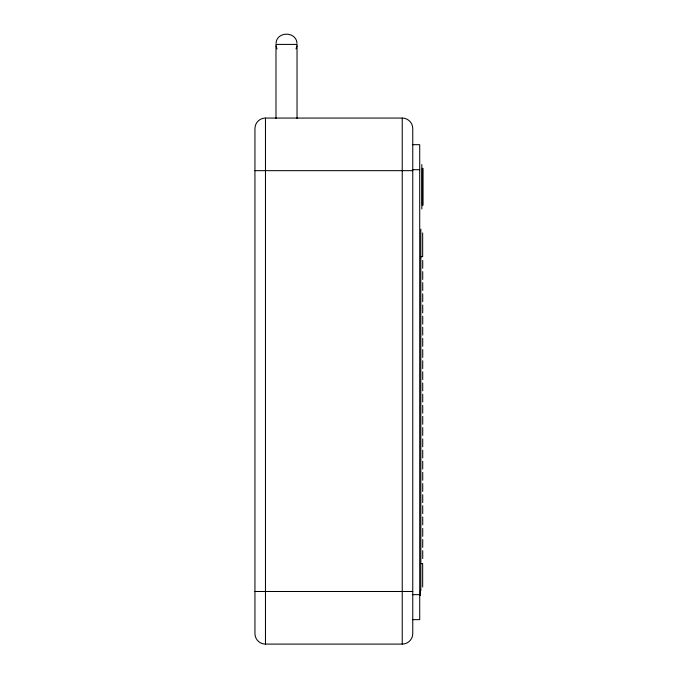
<?xml version="1.0" encoding="UTF-8"?>
<svg xmlns="http://www.w3.org/2000/svg" width="678" height="678" viewBox="0 0 678 678"><rect width="100%" height="100%" fill="white"/><g stroke="black" fill="none" stroke-linecap="round" stroke-linejoin="round"><path stroke-width="1.02" d="M276.039 43.392C276.599 31.12 296.422 31.12 296.981 43.392M296.913 45.968L296.023 48.918M265.471 118.065L402.24 118.065A10.517 10.517 0 0 1 412.758 128.583L412.758 633.583A10.517 10.517 0 0 1 402.24 644.1L265.471 644.1A10.517 10.517 0 0 1 254.945 633.583L254.945 128.583A10.517 10.517 0 0 1 265.471 118.065L265.471 644.1M412.351 144.685L419.716 144.685L419.716 619.65L412.351 619.65M412.351 169.686L419.716 169.686M254.945 170.67L412.758 170.67M420.716 256.708L422.665 256.708L422.665 232.927M420.716 563.537L422.665 563.537L422.665 586.979M254.945 591.496L412.758 591.496M412.351 594.648L419.716 594.648M276.997 48.918L276.099 45.968M423.055 168.33L423.055 205.18M422.716 260.403L422.716 268.31M422.716 271.59L422.716 279.489M422.716 282.633L422.716 290.531M422.716 293.811L422.716 301.718M422.716 304.998L422.716 312.897M422.716 316.177L422.716 324.084M422.716 327.22L422.716 335.127M422.716 338.407L422.716 346.305M422.716 349.543L422.716 357.442M422.716 360.721L422.716 368.629M422.716 371.764L422.716 379.672M422.716 382.951L422.716 390.85M422.716 394.13L422.716 402.037M422.716 405.317L422.716 413.216M422.716 416.36L422.716 424.267M422.716 427.547L422.716 435.445M422.716 438.929L422.716 446.836M422.716 450.116L422.716 458.014M422.716 461.159L422.716 469.057M422.716 472.337L422.716 480.244M422.716 483.524L422.716 491.423M422.716 494.703L422.716 502.61M422.716 505.754L422.716 513.653M422.716 516.933L422.716 524.84M422.716 528.433L422.716 536.332M422.716 539.476L422.716 547.375M422.716 550.655L422.716 558.562M422.318 168.33L422.318 205.18M421.826 164.576L421.826 208.934M420.843 229.181L420.843 590.724M420.411 590.233L420.411 595.521M402.24 118.065L402.24 644.1M297.032 118.455L297.032 44.417L275.988 44.417L275.988 118.455"/></g></svg>
